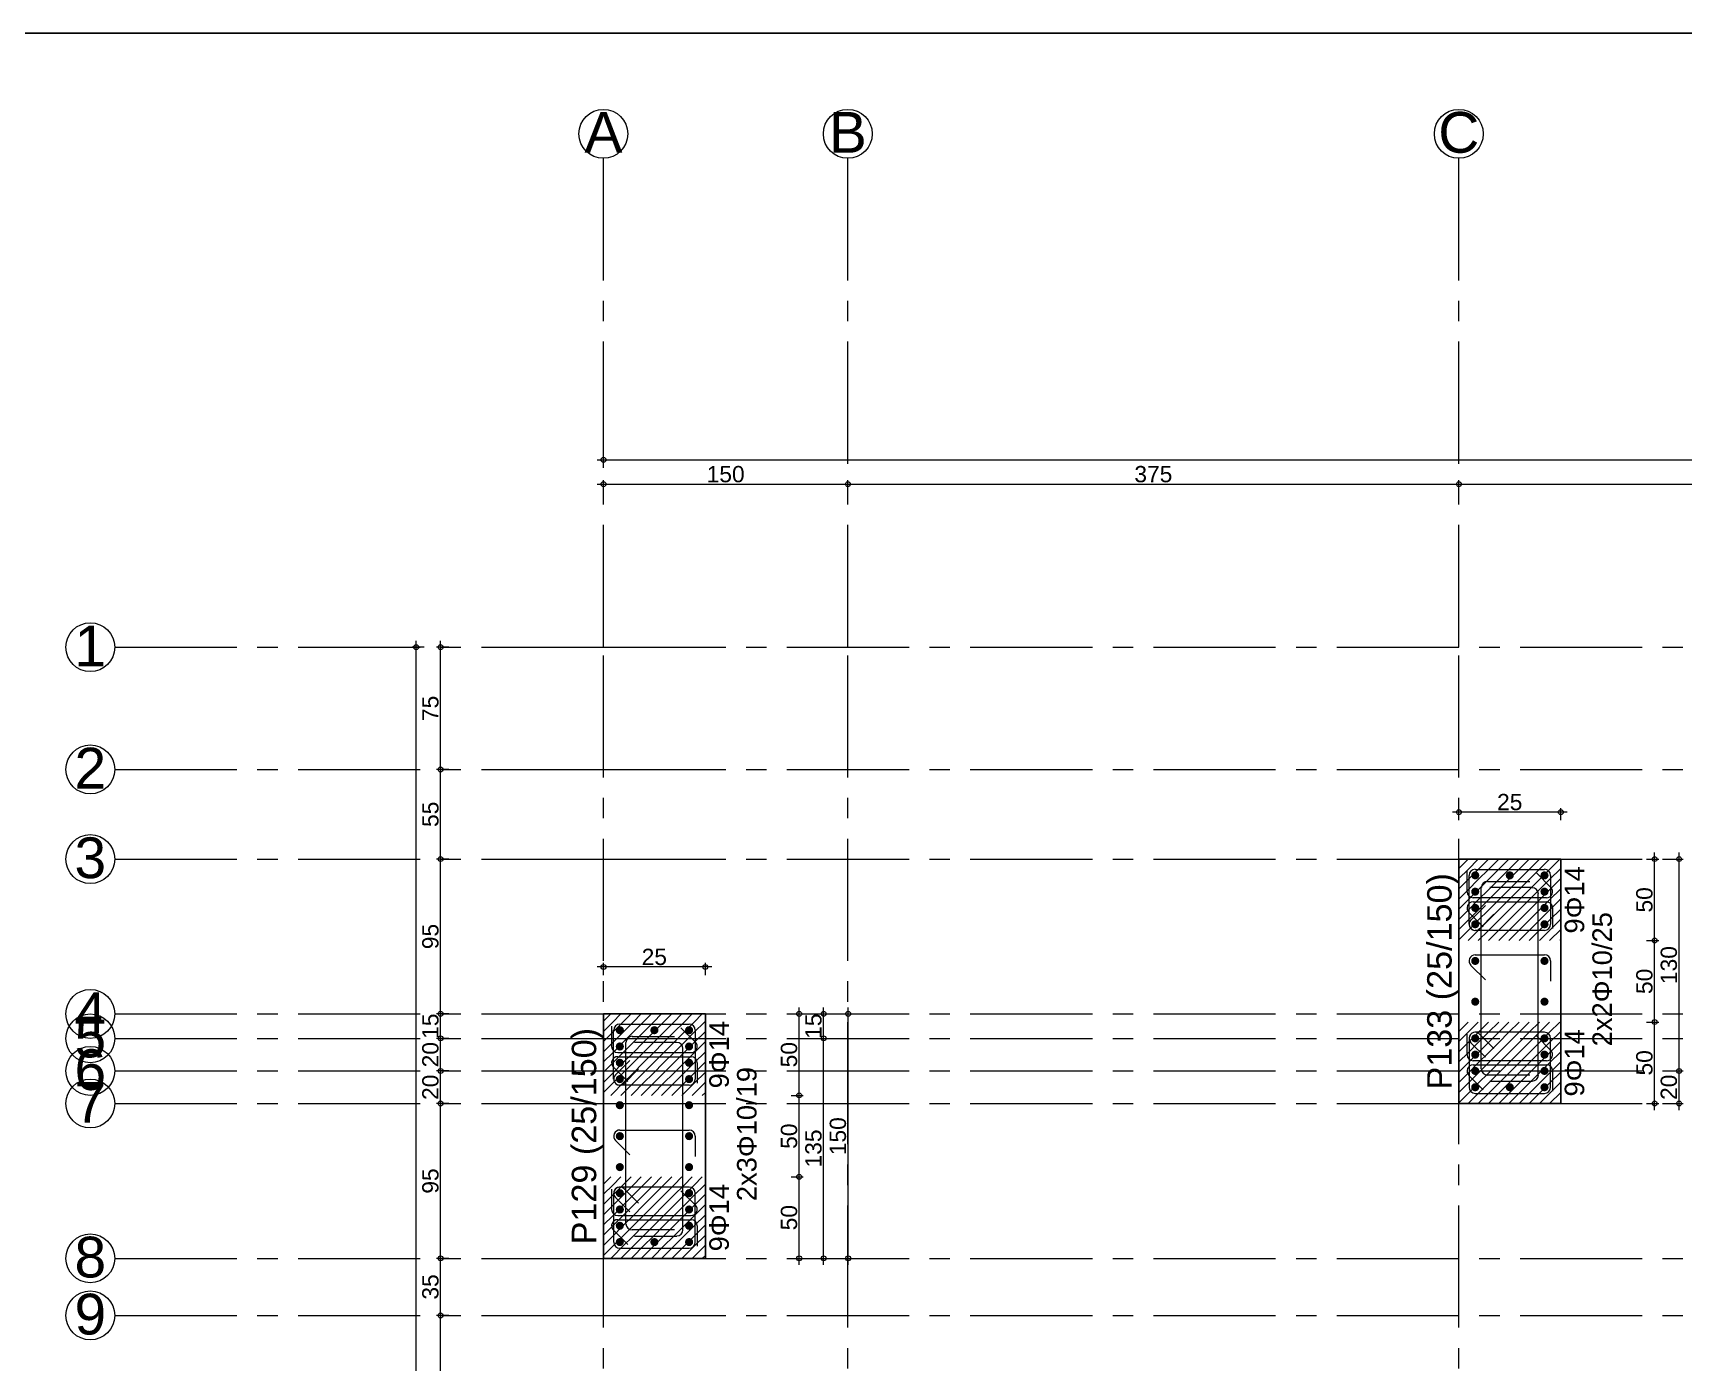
# Model space of a CAD drawing. Header units: millimetres. Extents: x 2232 to 85269, y -3593 to 5869.
# Drawn here: x 24386 to 25400, y 5053 to 5869 of the extents above; entities that cross this region are included whole.
import ezdxf

# ---------------------------------------------------------------- set-up
doc = ezdxf.new("R2010")
doc.units = ezdxf.units.MM
doc.linetypes.add('CENTER2', pattern=[112.5, 75, -12.5, 12.5, -12.5])
doc.linetypes.add('DASHDOT2', pattern=[12.7, 6.35, -3.175, 0, -3.175])
doc.layers.add('aks', color=251, linetype='DASHDOT2', lineweight=35)
for name, color, linetype in [('Donatı Yazısı', 7, 'Continuous'), ('Donatı Çizgisi', 7, 'Continuous'), ('Kolon', 7, 'Continuous'), ('Ölçülendirme', 7, 'Continuous')]:
    doc.layers.add(name, color=color, linetype=linetype)
doc.styles.add('arial_1_18', font='arial.ttf', dxfattribs={"height": 0.2})

# ---------------------------------------------------------------- blocks, each defined once
blk = doc.blocks.new('IDE999Entity6829')
at = {"layer": 'aks', "color": 250, "linetype": 'CENTER2', "lineweight": 5}
for points in [[(12669.3, 2530), (12669.3, 2830)], [(12669.3, 200), (12669.3, 2530)]]:
    blk.add_lwpolyline(points, dxfattribs=at)
at = {"layer": 'aks', "color": 30, "linetype": 'Continuous', "lineweight": 5}
blk.add_circle((12669.3, 2845), 15, dxfattribs=at)
at = {"layer": 'aks', "color": 1, "linetype": 'Continuous', "lineweight": 5, "style": 'arial_1_18'}
blk.add_text('B', height=25, dxfattribs=at).set_placement((12657.7, 2833.4))
blk = doc.blocks.new('IDE999Entity6830')
at = {"layer": 'aks', "color": 250, "linetype": 'CENTER2', "lineweight": 5}
for points in [[(12519.3, 2530), (12519.3, 2830)], [(12519.3, 200), (12519.3, 2530)]]:
    blk.add_lwpolyline(points, dxfattribs=at)
at = {"layer": 'aks', "color": 30, "linetype": 'Continuous', "lineweight": 5}
blk.add_circle((12519.3, 2845), 15, dxfattribs=at)
at = {"layer": 'aks', "color": 1, "linetype": 'Continuous', "lineweight": 5, "style": 'arial_1_18'}
blk.add_text('A', height=25, dxfattribs=at).set_placement((12507.7, 2833.4))
blk = doc.blocks.new('IDE999Entity6839')
at = {"layer": 'aks', "color": 250, "linetype": 'CENTER2', "lineweight": 5}
for points in [[(13044.3, 2530), (13044.3, 2830)], [(13044.3, 200), (13044.3, 2530)]]:
    blk.add_lwpolyline(points, dxfattribs=at)
at = {"layer": 'aks', "color": 30, "linetype": 'Continuous', "lineweight": 5}
blk.add_circle((13044.3, 2845), 15, dxfattribs=at)
at = {"layer": 'aks', "color": 1, "linetype": 'Continuous', "lineweight": 5, "style": 'arial_1_18'}
blk.add_text('C', height=25, dxfattribs=at).set_placement((13031.7, 2833.4))

msp = doc.modelspace()

# ---------------------------------------------------------------- hatches: boundary and pattern name
at = {"layer": 'Donatı Çizgisi', "linetype": 'Continuous', "lineweight": 5}
h = msp.add_hatch(color=5, dxfattribs=at)
edge = h.paths.add_edge_path(flags=0)
edge.add_arc((25271.4, 5351.9), 2.5, 0, 360)
h = msp.add_hatch(color=5, dxfattribs=at)
edge = h.paths.add_edge_path(flags=0)
edge.add_arc((25292.6, 5351.9), 2.5, 0, 360)
h = msp.add_hatch(color=5, dxfattribs=at)
edge = h.paths.add_edge_path(flags=0)
edge.add_arc((25313.9, 5351.9), 2.5, 0, 360)
h = msp.add_hatch(color=5, dxfattribs=at)
edge = h.paths.add_edge_path(flags=0)
edge.add_arc((25271.4, 5341.9), 2.5, 0, 360)
h = msp.add_hatch(color=5, dxfattribs=at)
edge = h.paths.add_edge_path(flags=0)
edge.add_arc((25313.9, 5341.9), 2.5, 0, 360)
h = msp.add_hatch(color=5, dxfattribs=at)
edge = h.paths.add_edge_path(flags=0)
edge.add_arc((25271.4, 5331.9), 2.5, 0, 360)
h = msp.add_hatch(color=5, dxfattribs=at)
edge = h.paths.add_edge_path(flags=0)
edge.add_arc((25313.9, 5331.9), 2.5, 0, 360)
h = msp.add_hatch(color=5, dxfattribs=at)
edge = h.paths.add_edge_path(flags=0)
edge.add_arc((25271.4, 5321.9), 2.5, 0, 360)
h = msp.add_hatch(color=5, dxfattribs=at)
edge = h.paths.add_edge_path(flags=0)
edge.add_arc((25313.9, 5321.9), 2.5, 0, 360)
h = msp.add_hatch(color=5, dxfattribs=at)
edge = h.paths.add_edge_path(flags=0)
edge.add_arc((25271.4, 5299.4), 2.5, 0, 360)
h = msp.add_hatch(color=5, dxfattribs=at)
edge = h.paths.add_edge_path(flags=0)
edge.add_arc((25313.9, 5299.4), 2.5, 0, 360)
h = msp.add_hatch(color=5, dxfattribs=at)
edge = h.paths.add_edge_path(flags=0)
edge.add_arc((25271.4, 5274.4), 2.5, 0, 360)
h = msp.add_hatch(color=5, dxfattribs=at)
edge = h.paths.add_edge_path(flags=0)
edge.add_arc((25313.9, 5274.4), 2.5, 0, 360)
h = msp.add_hatch(color=5, dxfattribs=at)
edge = h.paths.add_edge_path(flags=0)
edge.add_arc((24746.4, 5256.9), 2.5, 0, 360)
h = msp.add_hatch(color=5, dxfattribs=at)
edge = h.paths.add_edge_path(flags=0)
edge.add_arc((24767.6, 5256.9), 2.5, 0, 360)
h = msp.add_hatch(color=5, dxfattribs=at)
edge = h.paths.add_edge_path(flags=0)
edge.add_arc((24788.9, 5256.9), 2.5, 0, 360)
h = msp.add_hatch(color=5, dxfattribs=at)
edge = h.paths.add_edge_path(flags=0)
edge.add_arc((24746.4, 5246.9), 2.5, 0, 360)
h = msp.add_hatch(color=5, dxfattribs=at)
edge = h.paths.add_edge_path(flags=0)
edge.add_arc((24788.9, 5246.9), 2.5, 0, 360)
h = msp.add_hatch(color=5, dxfattribs=at)
edge = h.paths.add_edge_path(flags=0)
edge.add_arc((25271.4, 5251.9), 2.5, 0, 360)
h = msp.add_hatch(color=5, dxfattribs=at)
edge = h.paths.add_edge_path(flags=0)
edge.add_arc((25313.9, 5251.9), 2.5, 0, 360)
h = msp.add_hatch(color=5, dxfattribs=at)
edge = h.paths.add_edge_path(flags=0)
edge.add_arc((24746.4, 5236.9), 2.5, 0, 360)
h = msp.add_hatch(color=5, dxfattribs=at)
edge = h.paths.add_edge_path(flags=0)
edge.add_arc((24788.9, 5236.9), 2.5, 0, 360)
h = msp.add_hatch(color=5, dxfattribs=at)
edge = h.paths.add_edge_path(flags=0)
edge.add_arc((25271.4, 5241.9), 2.5, 0, 360)
h = msp.add_hatch(color=5, dxfattribs=at)
edge = h.paths.add_edge_path(flags=0)
edge.add_arc((25313.9, 5241.9), 2.5, 0, 360)
h = msp.add_hatch(color=5, dxfattribs=at)
edge = h.paths.add_edge_path(flags=0)
edge.add_arc((24746.4, 5226.9), 2.5, 0, 360)
h = msp.add_hatch(color=5, dxfattribs=at)
edge = h.paths.add_edge_path(flags=0)
edge.add_arc((24788.9, 5226.9), 2.5, 0, 360)
h = msp.add_hatch(color=5, dxfattribs=at)
edge = h.paths.add_edge_path(flags=0)
edge.add_arc((25271.4, 5231.9), 2.5, 0, 360)
h = msp.add_hatch(color=5, dxfattribs=at)
edge = h.paths.add_edge_path(flags=0)
edge.add_arc((25313.9, 5231.9), 2.5, 0, 360)
h = msp.add_hatch(color=5, dxfattribs=at)
edge = h.paths.add_edge_path(flags=0)
edge.add_arc((25271.4, 5221.9), 2.5, 0, 360)
h = msp.add_hatch(color=5, dxfattribs=at)
edge = h.paths.add_edge_path(flags=0)
edge.add_arc((25292.6, 5221.9), 2.5, 0, 360)
h = msp.add_hatch(color=5, dxfattribs=at)
edge = h.paths.add_edge_path(flags=0)
edge.add_arc((25313.9, 5221.9), 2.5, 0, 360)
h = msp.add_hatch(color=5, dxfattribs=at)
edge = h.paths.add_edge_path(flags=0)
edge.add_arc((24746.4, 5210.9), 2.5, 0, 360)
h = msp.add_hatch(color=5, dxfattribs=at)
edge = h.paths.add_edge_path(flags=0)
edge.add_arc((24788.9, 5210.9), 2.5, 0, 360)
h = msp.add_hatch(color=5, dxfattribs=at)
edge = h.paths.add_edge_path(flags=0)
edge.add_arc((24746.4, 5191.9), 2.5, 0, 360)
h = msp.add_hatch(color=5, dxfattribs=at)
edge = h.paths.add_edge_path(flags=0)
edge.add_arc((24788.9, 5191.9), 2.5, 0, 360)
h = msp.add_hatch(color=5, dxfattribs=at)
edge = h.paths.add_edge_path(flags=0)
edge.add_arc((24746.4, 5172.9), 2.5, 0, 360)
h = msp.add_hatch(color=5, dxfattribs=at)
edge = h.paths.add_edge_path(flags=0)
edge.add_arc((24788.9, 5172.9), 2.5, 0, 360)
h = msp.add_hatch(color=5, dxfattribs=at)
edge = h.paths.add_edge_path(flags=0)
edge.add_arc((24746.4, 5156.9), 2.5, 0, 360)
h = msp.add_hatch(color=5, dxfattribs=at)
edge = h.paths.add_edge_path(flags=0)
edge.add_arc((24788.9, 5156.9), 2.5, 0, 360)
h = msp.add_hatch(color=5, dxfattribs=at)
edge = h.paths.add_edge_path(flags=0)
edge.add_arc((24746.4, 5146.9), 2.5, 0, 360)
h = msp.add_hatch(color=5, dxfattribs=at)
edge = h.paths.add_edge_path(flags=0)
edge.add_arc((24788.9, 5146.9), 2.5, 0, 360)
h = msp.add_hatch(color=5, dxfattribs=at)
edge = h.paths.add_edge_path(flags=0)
edge.add_arc((24746.4, 5136.9), 2.5, 0, 360)
h = msp.add_hatch(color=5, dxfattribs=at)
edge = h.paths.add_edge_path(flags=0)
edge.add_arc((24788.9, 5136.9), 2.5, 0, 360)
h = msp.add_hatch(color=5, dxfattribs=at)
edge = h.paths.add_edge_path(flags=0)
edge.add_arc((24746.4, 5126.9), 2.5, 0, 360)
h = msp.add_hatch(color=5, dxfattribs=at)
edge = h.paths.add_edge_path(flags=0)
edge.add_arc((24767.6, 5126.9), 2.5, 0, 360)
h = msp.add_hatch(color=5, dxfattribs=at)
edge = h.paths.add_edge_path(flags=0)
edge.add_arc((24788.9, 5126.9), 2.5, 0, 360)

# ---------------------------------------------------------------- linework, layer by layer
msp.add_line((3332.4, 5868.7), (79990.7, 5868.7))
at = {"layer": 'aks', "color": 250, "linetype": 'CENTER2', "lineweight": 5}
for points in [[(24436.4, 5491.9), (24736.4, 5491.9)], [(24736.4, 5491.9), (27996.4, 5491.9)], [(24436.4, 5416.9), (24736.4, 5416.9)], [(24736.4, 5416.9), (27996.4, 5416.9)], [(24436.4, 5361.9), (24736.4, 5361.9)], [(24736.4, 5361.9), (27996.4, 5361.9)], [(24436.4, 5266.9), (24736.4, 5266.9)], [(24736.4, 5266.9), (27996.4, 5266.9)], [(24436.4, 5251.9), (24736.4, 5251.9)], [(24736.4, 5251.9), (27996.4, 5251.9)], [(24436.4, 5231.9), (24736.4, 5231.9)], [(24736.4, 5231.9), (27996.4, 5231.9)], [(24436.4, 5211.9), (24736.4, 5211.9)], [(24736.4, 5211.9), (27996.4, 5211.9)], [(24436.4, 5116.9), (24736.4, 5116.9)], [(24736.4, 5116.9), (27996.4, 5116.9)], [(24436.4, 5081.9), (24736.4, 5081.9)], [(24736.4, 5081.9), (27996.4, 5081.9)]]:
    msp.add_lwpolyline(points, dxfattribs=at)
at = {"layer": 'aks', "color": 30, "linetype": 'Continuous', "lineweight": 5}
for centre in [(24421.4, 5491.9), (24421.4, 5416.9), (24421.4, 5361.9), (24421.4, 5266.9), (24421.4, 5251.9), (24421.4, 5231.9), (24421.4, 5211.9), (24421.4, 5116.9), (24421.4, 5081.9)]:
    msp.add_circle(centre, 15, dxfattribs=at)
at = {"layer": 'Donatı Çizgisi', "color": 1, "linetype": 'Continuous', "lineweight": 5}
for points in [[(25266.4, 5341.9), (25266.4, 5354.4)], [(25308.9, 5353.4), (25317.8, 5344.5)], [(25275.1, 5233.1), (25275.1, 5344.4)], [(25278.9, 5348.1), (25304.9, 5348.1)], [(25306.4, 5344.4), (25280.4, 5344.4)], [(25310.1, 5229.4), (25310.1, 5340.6)], [(25315.1, 5338.1), (25270.1, 5338.1)], [(25270.1, 5335.6), (25315.1, 5335.6)], [(25318.9, 5331.9), (25318.9, 5319.4)], [(25276.3, 5320.4), (25267.5, 5329.2)], [(25271.4, 5303.1), (25313.9, 5303.1)], [(25277.6, 5287.9), (25268.7, 5296.7)], [(25317.6, 5299.4), (25317.6, 5286.9)], [(24741.4, 5246.9), (24741.4, 5259.4)], [(24750.1, 5138.1), (24750.1, 5249.4)], [(24753.9, 5253.1), (24779.9, 5253.1)], [(24781.4, 5249.4), (24755.4, 5249.4)], [(24783.9, 5258.4), (24792.8, 5249.5)], [(25266.4, 5241.9), (25266.4, 5254.4)], [(25308.9, 5253.4), (25317.8, 5244.5)], [(24790.1, 5243.1), (24745.1, 5243.1)], [(24745.1, 5240.6), (24790.1, 5240.6)], [(24785.1, 5134.4), (24785.1, 5245.6)], [(24751.3, 5225.4), (24742.5, 5234.2)], [(24793.9, 5236.9), (24793.9, 5224.4)], [(25276.3, 5220.4), (25267.5, 5229.2)], [(25315.1, 5238.1), (25270.1, 5238.1)], [(25270.1, 5235.6), (25315.1, 5235.6)], [(25304.9, 5229.4), (25278.9, 5229.4)], [(25318.9, 5231.9), (25318.9, 5219.4)], [(25280.4, 5225.6), (25306.4, 5225.6)], [(24752.6, 5180.4), (24743.7, 5189.2)], [(24746.4, 5195.6), (24788.9, 5195.6)], [(24792.6, 5191.9), (24792.6, 5179.4)], [(24741.4, 5146.9), (24741.4, 5159.4)], [(24783.9, 5158.4), (24792.8, 5149.5)], [(24790.1, 5143.1), (24745.1, 5143.1)], [(24745.1, 5140.6), (24790.1, 5140.6)], [(24751.3, 5125.4), (24742.5, 5134.2)], [(24779.9, 5134.4), (24753.9, 5134.4)], [(24755.4, 5130.6), (24781.4, 5130.6)], [(24793.9, 5136.9), (24793.9, 5124.4)]]:
    msp.add_lwpolyline(points, dxfattribs=at)
at = {"layer": 'Donatı Çizgisi', "color": 5, "linetype": 'Continuous', "lineweight": 5}
for points in [[(25267.6, 5321.9), (25267.6, 5351.9)], [(25271.4, 5355.6), (25313.9, 5355.6)], [(25317.6, 5351.9), (25317.6, 5321.9)], [(25268.7, 5324.5), (25277.6, 5333.4)], [(25282.9, 5328.1), (25274, 5319.2)], [(25313.9, 5318.1), (25271.4, 5318.1)], [(24746.4, 5260.6), (24788.9, 5260.6)], [(24742.6, 5226.9), (24742.6, 5256.9)], [(24792.6, 5256.9), (24792.6, 5226.9)], [(25267.6, 5251.9), (25267.6, 5221.9)], [(25268.7, 5249.2), (25277.6, 5240.4)], [(25313.9, 5255.6), (25271.4, 5255.6)], [(25282.9, 5245.7), (25274, 5254.5)], [(25317.6, 5221.9), (25317.6, 5251.9)], [(24743.7, 5229.5), (24752.6, 5238.4)], [(24757.9, 5233.1), (24749, 5224.2)], [(24788.9, 5223.1), (24746.4, 5223.1)], [(25271.4, 5218.1), (25313.9, 5218.1)], [(24788.9, 5160.6), (24746.4, 5160.6)], [(24757.9, 5150.7), (24749, 5159.5)], [(24742.6, 5156.9), (24742.6, 5126.9)], [(24743.7, 5154.2), (24752.6, 5145.4)], [(24792.6, 5126.9), (24792.6, 5156.9)], [(24746.4, 5123.1), (24788.9, 5123.1)]]:
    msp.add_lwpolyline(points, dxfattribs=at)
for centre, start, end in [((25271.4, 5351.9), 90, 180), ((25313.9, 5351.9), 0, 90), ((25271.4, 5321.9), 135, 270), ((25271.4, 5321.9), 180, 315), ((25313.9, 5321.9), 270, 0), ((24746.4, 5256.9), 90, 180), ((24788.9, 5256.9), 0, 90), ((25271.4, 5251.9), 45, 180), ((25271.4, 5251.9), 90, 225), ((25313.9, 5251.9), 0, 90), ((24746.4, 5226.9), 135, 270), ((24746.4, 5226.9), 180, 315), ((24788.9, 5226.9), 270, 0), ((25271.4, 5221.9), 180, 270), ((25313.9, 5221.9), 270, 0), ((24746.4, 5156.9), 45, 180), ((24746.4, 5156.9), 90, 225), ((24788.9, 5156.9), 0, 90), ((24746.4, 5126.9), 180, 270), ((24788.9, 5126.9), 270, 0)]:
    msp.add_arc(centre, 3.75, start, end, dxfattribs=at)
at = {"layer": 'Donatı Çizgisi', "color": 1, "linetype": 'Continuous', "lineweight": 5}
for centre, start, end in [((25270.1, 5341.9), 180, 270), ((25278.9, 5344.4), 90, 180), ((25306.4, 5340.6), 0, 90), ((25315.1, 5341.9), 270, 45), ((25270.1, 5331.9), 90, 225), ((25315.1, 5331.9), 0, 90), ((25271.4, 5299.4), 90, 225), ((25313.9, 5299.4), 0, 90), ((24753.9, 5249.4), 90, 180), ((24781.4, 5245.6), 0, 90), ((24790.1, 5246.9), 270, 45), ((24745.1, 5246.9), 180, 270), ((24745.1, 5236.9), 90, 225), ((24790.1, 5236.9), 0, 90), ((25270.1, 5241.9), 180, 270), ((25315.1, 5241.9), 270, 45), ((25270.1, 5231.9), 90, 225), ((25278.9, 5233.1), 180, 270), ((25306.4, 5229.4), 270, 0), ((25315.1, 5231.9), 0, 90), ((24746.4, 5191.9), 90, 225), ((24788.9, 5191.9), 0, 90), ((24790.1, 5146.9), 270, 45), ((24745.1, 5146.9), 180, 270), ((24745.1, 5136.9), 90, 225), ((24753.9, 5138.1), 180, 270), ((24790.1, 5136.9), 0, 90), ((24781.4, 5134.4), 270, 0)]:
    msp.add_arc(centre, 3.75, start, end, dxfattribs=at)
at = {"layer": 'Kolon', "color": 251, "linetype": 'Continuous', "lineweight": -3}
for points in [[(25261.4, 5356.2), (25267, 5361.9)], [(25267, 5349.4), (25279.5, 5361.9)], [(25267, 5355.6), (25273.3, 5361.9)], [(25279.5, 5349.4), (25292, 5361.9)], [(25279.5, 5355.6), (25285.8, 5361.9)], [(25292, 5349.4), (25304.5, 5361.9)], [(25292, 5355.6), (25298.3, 5361.9)], [(25304.5, 5349.4), (25317, 5361.9)], [(25304.5, 5355.6), (25310.8, 5361.9)], [(25317, 5355.6), (25323.3, 5361.9)], [(25261.4, 5349.9), (25267, 5355.6)], [(25273.3, 5349.4), (25279.5, 5355.6)], [(25285.8, 5349.4), (25292, 5355.6)], [(25298.3, 5349.4), (25304.5, 5355.6)], [(25310.8, 5349.4), (25317, 5355.6)], [(25317, 5349.4), (25323.9, 5356.2)], [(25261.4, 5343.7), (25267, 5349.4)], [(25261.4, 5337.4), (25267, 5343.1)], [(25267, 5336.9), (25279.5, 5349.4)], [(25267, 5343.1), (25273.3, 5349.4)], [(25273.3, 5336.9), (25279.5, 5343.1)], [(25279.5, 5336.9), (25292, 5349.4)], [(25279.5, 5343.1), (25285.8, 5349.4)], [(25285.8, 5336.9), (25292, 5343.1)], [(25292, 5336.9), (25304.5, 5349.4)], [(25292, 5343.1), (25298.3, 5349.4)], [(25298.3, 5336.9), (25304.5, 5343.1)], [(25304.5, 5336.9), (25317, 5349.4)], [(25304.5, 5343.1), (25310.8, 5349.4)], [(25310.8, 5336.9), (25317, 5343.1)], [(25317, 5343.1), (25323.3, 5349.4)], [(25317, 5336.9), (25323.9, 5343.7)], [(25323.3, 5349.4), (25323.9, 5349.9)], [(25261.4, 5331.2), (25267, 5336.9)], [(25261.4, 5324.9), (25267, 5330.6)], [(25267, 5324.4), (25279.5, 5336.9)], [(25267, 5330.6), (25273.3, 5336.9)], [(25273.3, 5324.4), (25279.5, 5330.6)], [(25279.5, 5324.4), (25292, 5336.9)], [(25279.5, 5330.6), (25285.8, 5336.9)], [(25285.8, 5324.4), (25292, 5330.6)], [(25292, 5324.4), (25304.5, 5336.9)], [(25292, 5330.6), (25298.3, 5336.9)], [(25298.3, 5324.4), (25304.5, 5330.6)], [(25304.5, 5324.4), (25317, 5336.9)], [(25304.5, 5330.6), (25310.8, 5336.9)], [(25310.8, 5324.4), (25317, 5330.6)], [(25317, 5330.6), (25323.3, 5336.9)], [(25317, 5324.4), (25323.9, 5331.2)], [(25323.3, 5336.9), (25323.9, 5337.4)], [(25261.4, 5318.7), (25267, 5324.4)], [(25267, 5311.9), (25279.5, 5324.4)], [(25267, 5318.1), (25273.3, 5324.4)], [(25279.5, 5311.9), (25292, 5324.4)], [(25279.5, 5318.1), (25285.8, 5324.4)], [(25292, 5311.9), (25304.5, 5324.4)], [(25292, 5318.1), (25298.3, 5324.4)], [(25304.5, 5311.9), (25317, 5324.4)], [(25304.5, 5318.1), (25310.8, 5324.4)], [(25317, 5318.1), (25323.3, 5324.4)], [(25323.3, 5324.4), (25323.9, 5324.9)], [(25261.4, 5312.4), (25267, 5318.1)], [(25267, 5311.9), (25267, 5311.9)], [(25273.3, 5311.9), (25279.5, 5318.1)], [(25273.3, 5311.9), (25273.3, 5311.9)], [(25279.5, 5311.9), (25279.5, 5311.9)], [(25285.8, 5311.9), (25292, 5318.1)], [(25285.8, 5311.9), (25285.8, 5311.9)], [(25292, 5311.9), (25292, 5311.9)], [(25298.3, 5311.9), (25304.5, 5318.1)], [(25298.3, 5311.9), (25298.3, 5311.9)], [(25304.5, 5311.9), (25304.5, 5311.9)], [(25310.8, 5311.9), (25317, 5318.1)], [(25310.8, 5311.9), (25310.8, 5311.9)], [(25317, 5311.9), (25323.9, 5318.7)], [(25317, 5311.9), (25317, 5311.9)], [(25323.3, 5311.9), (25323.9, 5312.4)], [(25323.3, 5311.9), (25323.3, 5311.9)], [(24736.4, 5262.4), (24740.8, 5266.9)], [(24736.4, 5256.2), (24742, 5261.9)], [(24742, 5261.9), (24747, 5266.9)], [(24742, 5249.4), (24754.5, 5261.9)], [(24742, 5255.6), (24748.3, 5261.9)], [(24748.3, 5261.9), (24753.3, 5266.9)], [(24754.5, 5261.9), (24759.5, 5266.9)], [(24754.5, 5249.4), (24767, 5261.9)], [(24754.5, 5255.6), (24760.8, 5261.9)], [(24760.8, 5261.9), (24765.8, 5266.9)], [(24767, 5261.9), (24772, 5266.9)], [(24767, 5249.4), (24779.5, 5261.9)], [(24767, 5255.6), (24773.3, 5261.9)], [(24773.3, 5261.9), (24778.3, 5266.9)], [(24779.5, 5261.9), (24784.5, 5266.9)], [(24779.5, 5249.4), (24792, 5261.9)], [(24779.5, 5255.6), (24785.8, 5261.9)], [(24785.8, 5261.9), (24790.8, 5266.9)], [(24792, 5261.9), (24797, 5266.9)], [(24792, 5255.6), (24798.3, 5261.9)], [(24798.3, 5261.9), (24798.9, 5262.4)], [(25261.4, 5256.2), (25267, 5261.9)], [(25267, 5249.4), (25279.5, 5261.9)], [(25267, 5255.6), (25273.3, 5261.9)], [(25279.5, 5249.4), (25292, 5261.9)], [(25279.5, 5255.6), (25285.8, 5261.9)], [(25292, 5249.4), (25304.5, 5261.9)], [(25292, 5255.6), (25298.3, 5261.9)], [(25304.5, 5249.4), (25317, 5261.9)], [(25304.5, 5255.6), (25310.8, 5261.9)], [(25317, 5255.6), (25323.3, 5261.9)], [(24736.4, 5249.9), (24742, 5255.6)], [(24736.4, 5243.7), (24742, 5249.4)], [(24742, 5236.9), (24754.5, 5249.4)], [(24742, 5243.1), (24748.3, 5249.4)], [(24748.3, 5249.4), (24754.5, 5255.6)], [(24754.5, 5236.9), (24767, 5249.4)], [(24754.5, 5243.1), (24760.8, 5249.4)], [(24760.8, 5249.4), (24767, 5255.6)], [(24767, 5236.9), (24779.5, 5249.4)], [(24767, 5243.1), (24773.3, 5249.4)], [(24773.3, 5249.4), (24779.5, 5255.6)], [(24779.5, 5236.9), (24792, 5249.4)], [(24779.5, 5243.1), (24785.8, 5249.4)], [(24785.8, 5249.4), (24792, 5255.6)], [(24792, 5249.4), (24798.9, 5256.2)], [(24792, 5243.1), (24798.3, 5249.4)], [(24798.3, 5249.4), (24798.9, 5249.9)], [(25261.4, 5249.9), (25267, 5255.6)], [(25261.4, 5243.7), (25267, 5249.4)], [(25267, 5236.9), (25279.5, 5249.4)], [(25267, 5243.1), (25273.3, 5249.4)], [(25273.3, 5249.4), (25279.5, 5255.6)], [(25279.5, 5236.9), (25292, 5249.4)], [(25279.5, 5243.1), (25285.8, 5249.4)], [(25285.8, 5249.4), (25292, 5255.6)], [(25292, 5236.9), (25304.5, 5249.4)], [(25292, 5243.1), (25298.3, 5249.4)], [(25298.3, 5249.4), (25304.5, 5255.6)], [(25304.5, 5236.9), (25317, 5249.4)], [(25304.5, 5243.1), (25310.8, 5249.4)], [(25310.8, 5249.4), (25317, 5255.6)], [(25317, 5249.4), (25323.9, 5256.2)], [(25317, 5243.1), (25323.3, 5249.4)], [(25323.3, 5249.4), (25323.9, 5249.9)], [(24736.4, 5237.4), (24742, 5243.1)], [(24748.3, 5236.9), (24754.5, 5243.1)], [(24760.8, 5236.9), (24767, 5243.1)], [(24773.3, 5236.9), (24779.5, 5243.1)], [(24785.8, 5236.9), (24792, 5243.1)], [(24792, 5236.9), (24798.9, 5243.7)], [(25261.4, 5237.4), (25267, 5243.1)], [(25273.3, 5236.9), (25279.5, 5243.1)], [(25285.8, 5236.9), (25292, 5243.1)], [(25298.3, 5236.9), (25304.5, 5243.1)], [(25310.8, 5236.9), (25317, 5243.1)], [(25317, 5236.9), (25323.9, 5243.7)], [(24736.4, 5231.2), (24742, 5236.9)], [(24736.4, 5224.9), (24742, 5230.6)], [(24742, 5224.4), (24754.5, 5236.9)], [(24742, 5230.6), (24748.3, 5236.9)], [(24748.3, 5224.4), (24754.5, 5230.6)], [(24754.5, 5224.4), (24767, 5236.9)], [(24754.5, 5230.6), (24760.8, 5236.9)], [(24760.8, 5224.4), (24767, 5230.6)], [(24767, 5224.4), (24779.5, 5236.9)], [(24767, 5230.6), (24773.3, 5236.9)], [(24773.3, 5224.4), (24779.5, 5230.6)], [(24779.5, 5224.4), (24792, 5236.9)], [(24779.5, 5230.6), (24785.8, 5236.9)], [(24785.8, 5224.4), (24792, 5230.6)], [(24792, 5230.6), (24798.3, 5236.9)], [(24792, 5224.4), (24798.9, 5231.2)], [(24798.3, 5236.9), (24798.9, 5237.4)], [(25261.4, 5231.2), (25267, 5236.9)], [(25261.4, 5224.9), (25267, 5230.6)], [(25267, 5224.4), (25279.5, 5236.9)], [(25267, 5230.6), (25273.3, 5236.9)], [(25273.3, 5224.4), (25279.5, 5230.6)], [(25279.5, 5224.4), (25292, 5236.9)], [(25279.5, 5230.6), (25285.8, 5236.9)], [(25285.8, 5224.4), (25292, 5230.6)], [(25292, 5224.4), (25304.5, 5236.9)], [(25292, 5230.6), (25298.3, 5236.9)], [(25298.3, 5224.4), (25304.5, 5230.6)], [(25304.5, 5224.4), (25317, 5236.9)], [(25304.5, 5230.6), (25310.8, 5236.9)], [(25310.8, 5224.4), (25317, 5230.6)], [(25317, 5230.6), (25323.3, 5236.9)], [(25317, 5224.4), (25323.9, 5231.2)], [(25323.3, 5236.9), (25323.9, 5237.4)], [(24736.4, 5218.7), (24742, 5224.4)], [(24742, 5218.1), (24748.3, 5224.4)], [(24747, 5216.9), (24754.5, 5224.4)], [(24754.5, 5218.1), (24760.8, 5224.4)], [(24759.5, 5216.9), (24767, 5224.4)], [(24767, 5218.1), (24773.3, 5224.4)], [(24772, 5216.9), (24779.5, 5224.4)], [(24779.5, 5218.1), (24785.8, 5224.4)], [(24784.5, 5216.9), (24792, 5224.4)], [(24792, 5218.1), (24798.3, 5224.4)], [(24797, 5216.9), (24798.9, 5218.7)], [(24798.3, 5224.4), (24798.9, 5224.9)], [(25261.4, 5218.7), (25267, 5224.4)], [(25267, 5211.9), (25279.5, 5224.4)], [(25267, 5218.1), (25273.3, 5224.4)], [(25279.5, 5211.9), (25292, 5224.4)], [(25279.5, 5218.1), (25285.8, 5224.4)], [(25292, 5211.9), (25304.5, 5224.4)], [(25292, 5218.1), (25298.3, 5224.4)], [(25304.5, 5211.9), (25317, 5224.4)], [(25304.5, 5218.1), (25310.8, 5224.4)], [(25317, 5218.1), (25323.3, 5224.4)], [(25317, 5211.9), (25323.9, 5218.7)], [(25323.3, 5224.4), (25323.9, 5224.9)], [(24740.8, 5216.9), (24742, 5218.1)], [(24753.3, 5216.9), (24754.5, 5218.1)], [(24765.8, 5216.9), (24767, 5218.1)], [(24778.3, 5216.9), (24779.5, 5218.1)], [(24790.8, 5216.9), (24792, 5218.1)], [(25261.4, 5212.4), (25267, 5218.1)], [(25267, 5211.9), (25267, 5211.9)], [(25273.3, 5211.9), (25279.5, 5218.1)], [(25273.3, 5211.9), (25273.3, 5211.9)], [(25279.5, 5211.9), (25279.5, 5211.9)], [(25285.8, 5211.9), (25292, 5218.1)], [(25285.8, 5211.9), (25285.8, 5211.9)], [(25292, 5211.9), (25292, 5211.9)], [(25298.3, 5211.9), (25304.5, 5218.1)], [(25298.3, 5211.9), (25298.3, 5211.9)], [(25304.5, 5211.9), (25304.5, 5211.9)], [(25310.8, 5211.9), (25317, 5218.1)], [(25310.8, 5211.9), (25310.8, 5211.9)], [(25317, 5211.9), (25317, 5211.9)], [(25323.3, 5211.9), (25323.9, 5212.4)], [(25323.3, 5211.9), (25323.3, 5211.9)], [(24736.4, 5162.4), (24740.8, 5166.9)], [(24736.4, 5156.2), (24742, 5161.9)], [(24742, 5161.9), (24747, 5166.9)], [(24742, 5149.4), (24754.5, 5161.9)], [(24742, 5155.6), (24748.3, 5161.9)], [(24748.3, 5161.9), (24753.3, 5166.9)], [(24754.5, 5161.9), (24759.5, 5166.9)], [(24754.5, 5149.4), (24767, 5161.9)], [(24754.5, 5155.6), (24760.8, 5161.9)], [(24760.8, 5161.9), (24765.8, 5166.9)], [(24767, 5161.9), (24772, 5166.9)], [(24767, 5149.4), (24779.5, 5161.9)], [(24767, 5155.6), (24773.3, 5161.9)], [(24773.3, 5161.9), (24778.3, 5166.9)], [(24779.5, 5161.9), (24784.5, 5166.9)], [(24779.5, 5149.4), (24792, 5161.9)], [(24779.5, 5155.6), (24785.8, 5161.9)], [(24785.8, 5161.9), (24790.8, 5166.9)], [(24792, 5161.9), (24797, 5166.9)], [(24792, 5155.6), (24798.3, 5161.9)], [(24798.3, 5161.9), (24798.9, 5162.4)], [(24736.4, 5149.9), (24742, 5155.6)], [(24736.4, 5143.7), (24742, 5149.4)], [(24742, 5136.9), (24754.5, 5149.4)], [(24742, 5143.1), (24748.3, 5149.4)], [(24748.3, 5149.4), (24754.5, 5155.6)], [(24754.5, 5136.9), (24767, 5149.4)], [(24754.5, 5143.1), (24760.8, 5149.4)], [(24760.8, 5149.4), (24767, 5155.6)], [(24767, 5136.9), (24779.5, 5149.4)], [(24767, 5143.1), (24773.3, 5149.4)], [(24773.3, 5149.4), (24779.5, 5155.6)], [(24779.5, 5136.9), (24792, 5149.4)], [(24779.5, 5143.1), (24785.8, 5149.4)], [(24785.8, 5149.4), (24792, 5155.6)], [(24792, 5149.4), (24798.9, 5156.2)], [(24792, 5143.1), (24798.3, 5149.4)], [(24798.3, 5149.4), (24798.9, 5149.9)], [(24736.4, 5137.4), (24742, 5143.1)], [(24748.3, 5136.9), (24754.5, 5143.1)], [(24760.8, 5136.9), (24767, 5143.1)], [(24773.3, 5136.9), (24779.5, 5143.1)], [(24785.8, 5136.9), (24792, 5143.1)], [(24792, 5136.9), (24798.9, 5143.7)], [(24798.3, 5136.9), (24798.9, 5137.4)], [(24736.4, 5131.2), (24742, 5136.9)], [(24736.4, 5124.9), (24742, 5130.6)], [(24742, 5124.4), (24754.5, 5136.9)], [(24742, 5130.6), (24748.3, 5136.9)], [(24748.3, 5124.4), (24754.5, 5130.6)], [(24754.5, 5124.4), (24767, 5136.9)], [(24754.5, 5130.6), (24760.8, 5136.9)], [(24760.8, 5124.4), (24767, 5130.6)], [(24767, 5124.4), (24779.5, 5136.9)], [(24767, 5130.6), (24773.3, 5136.9)], [(24773.3, 5124.4), (24779.5, 5130.6)], [(24779.5, 5124.4), (24792, 5136.9)], [(24779.5, 5130.6), (24785.8, 5136.9)], [(24785.8, 5124.4), (24792, 5130.6)], [(24792, 5130.6), (24798.3, 5136.9)], [(24792, 5124.4), (24798.9, 5131.2)], [(24736.4, 5118.7), (24742, 5124.4)], [(24740.8, 5116.9), (24742, 5118.1)], [(24742, 5118.1), (24748.3, 5124.4)], [(24747, 5116.9), (24754.5, 5124.4)], [(24753.3, 5116.9), (24754.5, 5118.1)], [(24754.5, 5118.1), (24760.8, 5124.4)], [(24759.5, 5116.9), (24767, 5124.4)], [(24765.8, 5116.9), (24767, 5118.1)], [(24767, 5118.1), (24773.3, 5124.4)], [(24772, 5116.9), (24779.5, 5124.4)], [(24778.3, 5116.9), (24779.5, 5118.1)], [(24779.5, 5118.1), (24785.8, 5124.4)], [(24784.5, 5116.9), (24792, 5124.4)], [(24790.8, 5116.9), (24792, 5118.1)], [(24792, 5118.1), (24798.3, 5124.4)], [(24797, 5116.9), (24798.9, 5118.7)], [(24798.3, 5124.4), (24798.9, 5124.9)]]:
    msp.add_lwpolyline(points, dxfattribs=at)
at = {"layer": 'Kolon', "color": 33, "linetype": 'Continuous', "lineweight": -3}
for points in [[(25261.4, 5211.9), (25261.4, 5361.9)], [(25261.4, 5361.9), (25323.9, 5361.9)], [(25323.9, 5211.9), (25323.9, 5361.9)], [(24736.4, 5116.9), (24736.4, 5266.9)], [(24736.4, 5266.9), (24798.9, 5266.9)], [(24798.9, 5116.9), (24798.9, 5266.9)], [(25261.4, 5211.9), (25323.9, 5211.9)], [(24736.4, 5116.9), (24798.9, 5116.9)]]:
    msp.add_lwpolyline(points, dxfattribs=at)
at = {"layer": 'Ölçülendirme', "color": 5, "linetype": 'Continuous', "lineweight": 5}
for points in [[(24732.4, 5606.9), (28000.4, 5606.9)], [(24736.4, 5601.9), (24736.4, 5609.4)], [(24736.4, 5586.9), (24736.4, 5594.4)], [(24886.4, 5586.9), (24886.4, 5594.4)], [(25261.4, 5586.9), (25261.4, 5594.4)], [(24732.4, 5591.9), (28000.4, 5591.9)], [(24621.4, 3157.9), (24621.4, 5495.9)], [(24636.4, 3157.9), (24636.4, 5495.9)], [(24626.4, 5491.9), (24618.9, 5491.9)], [(24641.4, 5491.9), (24633.9, 5491.9)], [(24641.4, 5416.9), (24633.9, 5416.9)], [(25327.9, 5390.7), (25257.4, 5390.7)], [(25261.4, 5385.7), (25261.4, 5393.2)], [(25323.9, 5385.7), (25323.9, 5393.2)], [(24641.4, 5361.9), (24633.9, 5361.9)], [(25376.5, 5361.9), (25384, 5361.9)], [(25381.5, 5207.9), (25381.5, 5365.9)], [(25391.5, 5361.9), (25399, 5361.9)], [(25396.5, 5207.9), (25396.5, 5365.9)], [(25376.5, 5311.9), (25384, 5311.9)], [(24802.9, 5295.7), (24732.4, 5295.7)], [(24736.4, 5290.7), (24736.4, 5298.2)], [(24798.9, 5290.7), (24798.9, 5298.2)], [(24856.5, 5112.9), (24856.5, 5270.9)], [(24871.5, 5112.9), (24871.5, 5270.9)], [(24886.5, 5112.9), (24886.5, 5270.9)], [(24641.4, 5266.9), (24633.9, 5266.9)], [(24851.5, 5266.9), (24859, 5266.9)], [(24866.5, 5266.9), (24874, 5266.9)], [(24881.5, 5266.9), (24889, 5266.9)], [(25376.5, 5261.9), (25384, 5261.9)], [(24641.4, 5251.9), (24633.9, 5251.9)], [(24866.5, 5251.9), (24874, 5251.9)], [(24641.4, 5231.9), (24633.9, 5231.9)], [(25391.5, 5231.9), (25399, 5231.9)], [(24641.4, 5211.9), (24633.9, 5211.9)], [(24851.5, 5216.9), (24859, 5216.9)], [(25376.5, 5211.9), (25384, 5211.9)], [(25391.5, 5211.9), (25399, 5211.9)], [(24851.5, 5166.9), (24859, 5166.9)], [(24641.4, 5116.9), (24633.9, 5116.9)], [(24851.5, 5116.9), (24859, 5116.9)], [(24866.5, 5116.9), (24874, 5116.9)], [(24881.5, 5116.9), (24889, 5116.9)], [(24641.4, 5081.9), (24633.9, 5081.9)]]:
    msp.add_lwpolyline(points, dxfattribs=at)
for centre in [(24736.4, 5606.9), (24736.4, 5591.9), (24886.4, 5591.9), (25261.4, 5591.9), (24621.4, 5491.9), (24636.4, 5491.9), (24636.4, 5416.9), (25261.4, 5390.7), (25323.9, 5390.7), (24636.4, 5361.9), (25381.5, 5361.9), (25396.5, 5361.9), (25381.5, 5311.9), (24736.4, 5295.7), (24798.9, 5295.7), (24636.4, 5266.9), (24856.5, 5266.9), (24871.5, 5266.9), (24886.5, 5266.9), (25381.5, 5261.9), (24636.4, 5251.9), (24871.5, 5251.9), (24636.4, 5231.9), (25396.5, 5231.9), (24856.5, 5216.9), (24636.4, 5211.9), (25381.5, 5211.9), (25396.5, 5211.9), (24856.5, 5166.9), (24636.4, 5116.9), (24856.5, 5116.9), (24871.5, 5116.9), (24886.5, 5116.9), (24636.4, 5081.9)]:
    msp.add_circle(centre, 1.5, dxfattribs=at)

# ---------------------------------------------------------------- block references
at = {"layer": 'aks'}
for name in ['IDE999Entity6830', 'IDE999Entity6829', 'IDE999Entity6839']:
    msp.add_blockref(name, (12217, 2961.9), dxfattribs=at)

# ---------------------------------------------------------------- texts
at = {"layer": 'aks', "color": 1, "linetype": 'Continuous', "lineweight": 5, "style": 'arial_1_18'}
for s, p in [('1', (24411.7, 5480.2)), ('2', (24411.7, 5405.2)), ('3', (24411.7, 5350.2)), ('4', (24411.7, 5255.2)), ('5', (24411.7, 5240.2)), ('6', (24411.7, 5220.2)), ('7', (24411.7, 5200.2)), ('8', (24411.7, 5105.2)), ('9', (24411.7, 5070.2))]:
    msp.add_text(s, height=25, dxfattribs=at).set_placement(p)
at = {"layer": 'Donatı Yazısı', "color": 1, "linetype": 'Continuous', "lineweight": 5, "style": 'arial_1_18'}
for s, p in [('9Φ14', (25338.3, 5316.2)), ('2x2Φ10/25', (25355.3, 5247)), ('9Φ14', (24813.3, 5221.2)), ('9Φ14', (25338.3, 5216.2)), ('2x3Φ10/19', (24830.3, 5152)), ('9Φ14', (24813.3, 5121.2))]:
    msp.add_text(s, height=12, rotation=90, dxfattribs=at).set_placement(p)
at = {"layer": 'Kolon', "color": 1, "linetype": 'Continuous', "lineweight": 5, "style": 'arial_1_18'}
for s, p in [('P133 (25/150)', (25256.9, 5220.5)), ('P129 (25/150)', (24731.9, 5125.5))]:
    msp.add_text(s, height=15, rotation=90, dxfattribs=at).set_placement(p)
at = {"layer": 'Ölçülendirme', "color": 5, "linetype": 'Continuous', "lineweight": 5, "style": 'arial_1_18'}
for s, p in [('150', (24799.7, 5593.1)), ('375', (25062.2, 5593.1)), ('25', (25284.8, 5391.9)), ('25', (24759.8, 5296.9))]:
    msp.add_text(s, height=10, dxfattribs=at).set_placement(p)
for s, p in [('75', (24635.1, 5446.6)), ('55', (24635.1, 5381.6)), ('50', (25380.2, 5329.1)), ('95', (24635.1, 5306.6)), ('130', (25395.2, 5285.2)), ('50', (25380.2, 5279.1)), ('15', (24635.1, 5251.6)), ('15', (24870.2, 5251.6)), ('20', (24635.1, 5234.1)), ('50', (24855.2, 5234.1)), ('50', (25380.2, 5229.1)), ('20', (24635.1, 5214.1)), ('20', (25395.2, 5214.1)), ('50', (24855.2, 5184.1)), ('150', (24885.2, 5180.2)), ('135', (24870.2, 5172.7)), ('95', (24635.1, 5156.6)), ('50', (24855.2, 5134.1)), ('35', (24635.1, 5091.6))]:
    msp.add_text(s, height=10, rotation=90, dxfattribs=at).set_placement(p)

doc.saveas('drawing.dxf')
